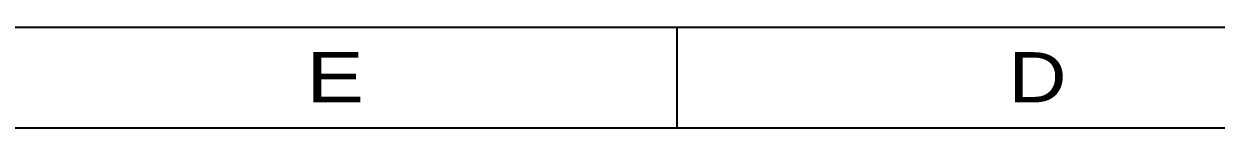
# Model space of a CAD drawing. Header units: inches. Extents: x 0 to 800, y 356 to 444.
# Drawn here: x 551 to 575.94, y 441.98 to 444.08 of the extents above; entities that cross this region are included whole.
import ezdxf

# ---------------------------------------------------------------- set-up
doc = ezdxf.new("R2010")
doc.units = ezdxf.units.IN
doc.header["$MEASUREMENT"] = 0

# ---------------------------------------------------------------- blocks, each defined once
blk = doc.blocks.new('block 4364')
at = {"color": 7, "lineweight": 25, "true_color": 0xffffff}
blk.add_lwpolyline([(498.753, 444.082), (623.441, 444.082)], dxfattribs=at)
blk = doc.blocks.new('block 4365')
at = {"color": 7, "lineweight": 25, "true_color": 0xffffff}
blk.add_lwpolyline([(500.853, 441.982), (621.343, 441.982)], dxfattribs=at)
blk = doc.blocks.new('block 4374')
at = {"color": 7, "lineweight": 25, "true_color": 0xffffff}
blk.add_lwpolyline([(564.666, 441.982), (564.666, 444.082)], dxfattribs=at)
blk = doc.blocks.new('block 4403')
at = {"color": 2, "true_color": 0xffff00, "insert": (556.902, 442.513), "char_height": 1.04956, "attachment_point": 7}
blk.add_mtext('\\fAdobe Song Std L|b0|i0|c0|p34;\\W1.29231;E', dxfattribs=at)
blk = doc.blocks.new('block 4404')
at = {"color": 2, "true_color": 0xffff00, "insert": (571.596, 442.513), "char_height": 1.04956, "attachment_point": 7}
blk.add_mtext('\\fAdobe Song Std L|b0|i0|c0|p34;\\W1.2;D', dxfattribs=at)
blk = doc.blocks.new('block 4359')
for name in ['block 4364', 'block 4374', 'block 4403', 'block 4404', 'block 4365']:
    blk.add_blockref(name, (0, 0))

msp = doc.modelspace()

# ---------------------------------------------------------------- block references
msp.add_blockref('block 4359', (0, 0))

doc.saveas('drawing.dxf')
